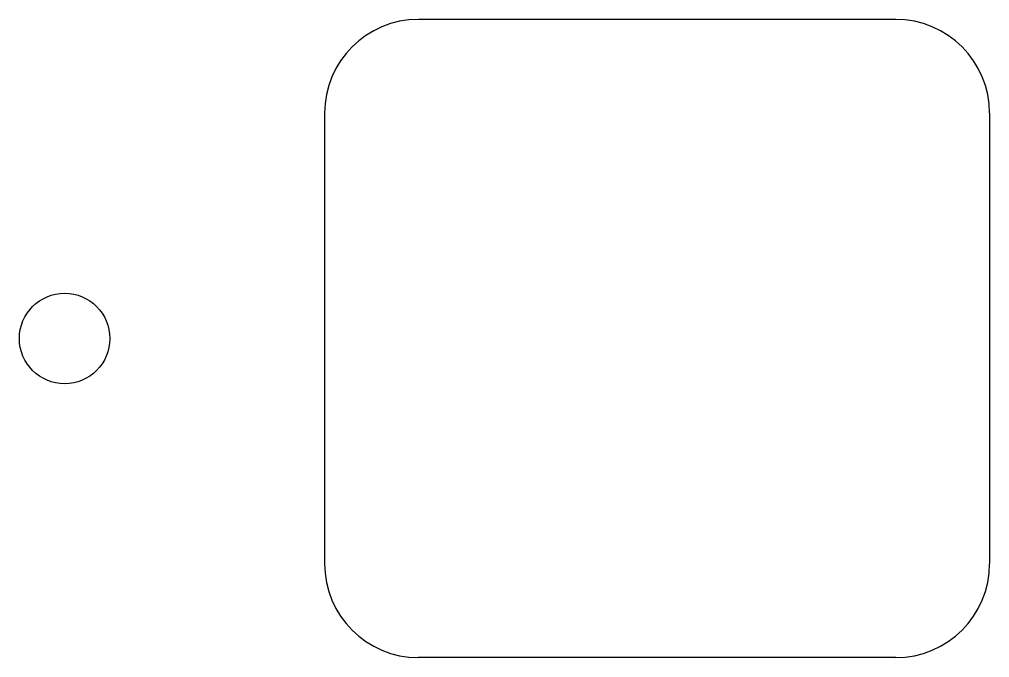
# Model space of a CAD drawing. Header units: millimetres. Extents: x -10 to 277, y -95 to 18.
# Drawn here: x 14.48 to 35.93, y -83.25 to -69.15 of the extents above; entities that cross this region are included whole.
import ezdxf

# ---------------------------------------------------------------- set-up
doc = ezdxf.new("R2010")
doc.units = ezdxf.units.MM
doc.header["$MEASUREMENT"] = 0
doc.layers.add('BLACK', color=7, linetype='CONTINUOUS')

msp = doc.modelspace()

# ---------------------------------------------------------------- linework, layer by layer
at = {"layer": 'BLACK', "linetype": 'Continuous'}
for p, q in [((33.85, -69.15), (23.299999, -69.15)), ((21.225, -71.225), (21.225, -81.175001)), ((35.925, -71.225), (35.925, -81.175)), ((33.85, -83.25), (23.3, -83.25))]:
    msp.add_line(p, q, dxfattribs=at)
at = {"layer": 'BLACK'}
msp.add_circle((15.478125, -76.2), 1, dxfattribs=at)
for centre, radius, start, end in [((23.300004, -71.225004), 2.075004, 90.0001381, 179.9998896), ((33.85, -71.225), 2.075, 0, 90), ((23.300002, -81.174998), 2.075002, 180.0000828, 269.9999448), ((33.85, -81.175), 2.075, 270, 0)]:
    msp.add_arc(centre, radius, start, end, dxfattribs=at)

doc.saveas('drawing.dxf')
